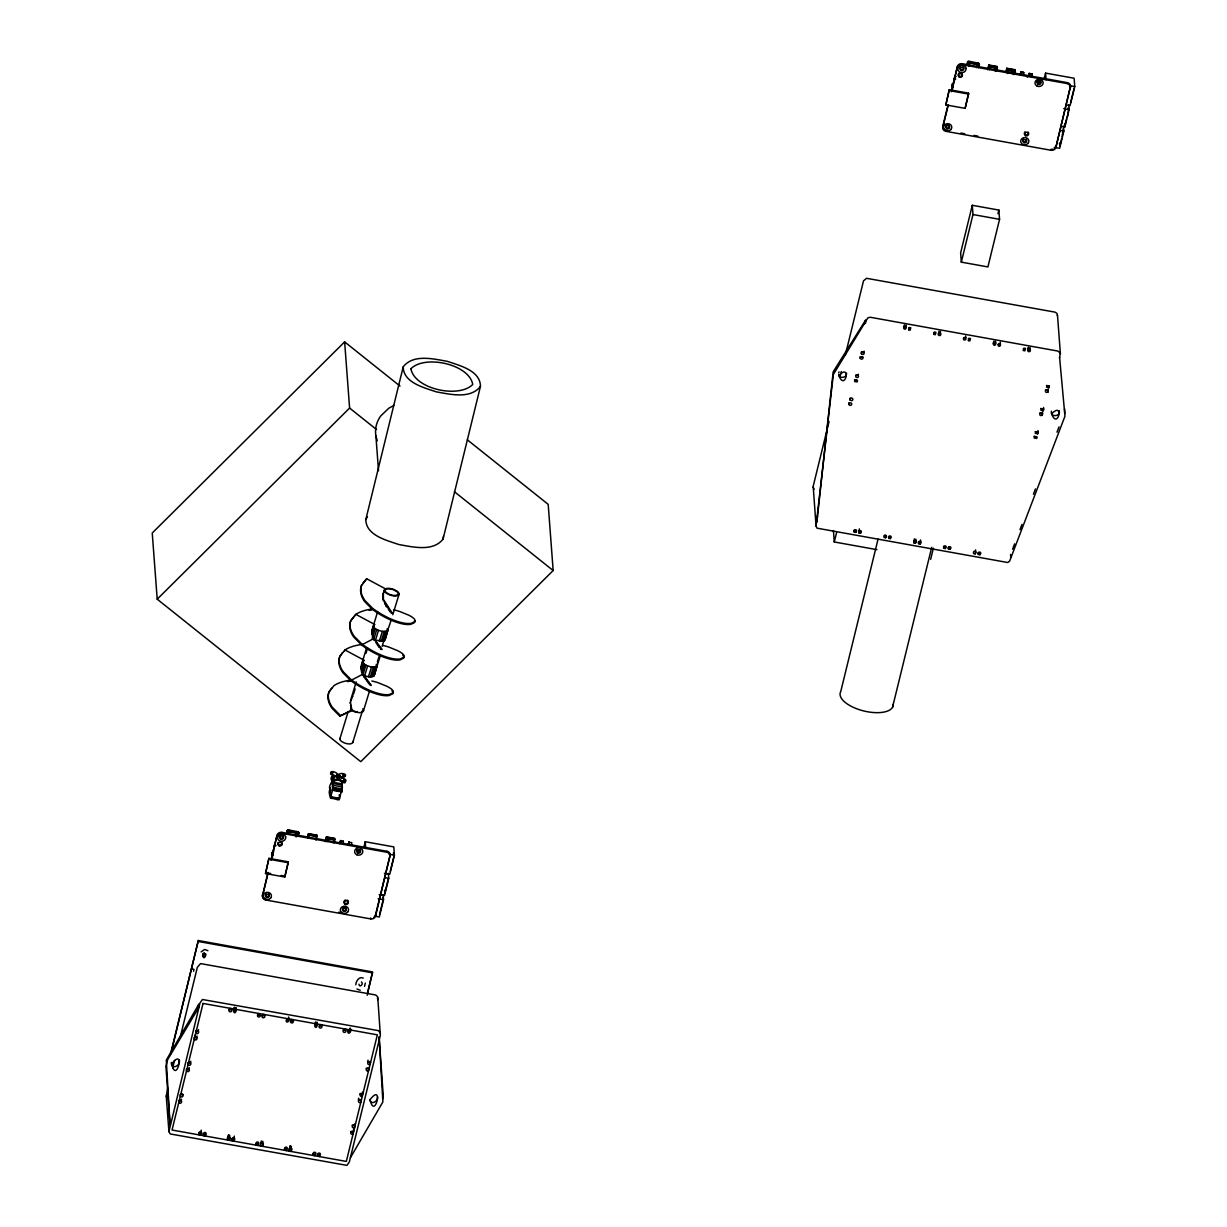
<?xml version="1.0" encoding="UTF-8"?>
<svg xmlns="http://www.w3.org/2000/svg" width="1227" height="1227" viewBox="0 0 1227 1227"><rect width="100%" height="100%" fill="white"/><g stroke="black" fill="none" stroke-linecap="round" stroke-linejoin="round"><path stroke-width="1.5" d="M272.532 854.682L272.593 855.449L273.023 854.13M331.704 688.255L328.867 692.442A31.304 19.203 22.6 0 0 332.103 708.378L339.818 716.154L351.996 710.648L350.431 702.304L352.824 695.571L352.517 696.568M360.999 669.006L361.091 666.414M377.671 611.644L373.361 625.755L374.158 627.657L371.996 634.712L372.256 629.834M383.131 600.386L382.824 595.248M392.073 612.871L383.422 599.389L383.361 593.009L383.054 594.006L384.741 589.712L386.674 588.439A7.837 3.344 17 0 1 393.959 589.512L397.195 591.245A7.5 3.19 17 0 1 398.729 594.911L396.643 595.862A7.837 3.344 17 0 1 389.358 594.788L386.122 593.055A7.5 3.19 17 0 1 384.572 589.389L385.416 588.807L366.689 578.761L361.459 585.678A31.304 19.203 22.6 0 0 364.695 601.613L372.41 609.374A32.761 11.319 30.3 0 0 410.892 624.313L414.557 622.518A31.304 6.779 12.4 0 0 414.496 620.709M1059.561 357.057L1064.959 416.214L1009.714 560.938L1007.796 562.533L817.044 528.177L816.047 526.046L813.194 486.291L829.069 421.505M816.047 526.046L833.348 374.48L867.888 317.778L870.326 317.272L1057.935 351.075L1060.281 353.1L1059.561 357.809M846.63 373.284C846.921 377.594 840.004 379.189 838.716 374.91M903.839 327.348L905.342 327.594L905.955 325.201C907.673 331.075 901.508 330.063 904.376 324.925M933.67 332.701L935.235 332.9M938.379 333.468L939.913 333.821L940.526 331.443M968.241 338.836L969.805 339.127M993.379 343.453L994.913 343.729L995.526 341.351C997.183 347.226 991.293 346.152 993.947 341.06M1023.241 348.836L1024.806 349.035M1035.143 431.628L1038.057 432.257L1037.674 433.791L1035.281 433.361L1035.695 431.827M1039.591 413.024L1042.076 413.591L1042.198 415.324C1038.241 416.965 1039.652 410.922 1042.582 413.775L1042.198 415.324M1040.726 408.453L1043.702 409.158L1043.333 410.708L1040.895 410.247L1041.355 408.744M1045.297 390.048L1047.72 390.508L1047.858 392.226C1043.978 393.76 1045.281 387.885 1048.226 390.692L1047.858 392.226M1046.462 385.447L1049.361 386.076L1048.993 387.609L1046.554 387.149L1046.999 385.646M1057.398 315.784L1056.999 313.437L1055.005 312.133L866.569 278.299L863.501 280.86L845.372 354.879M1051.401 411.214C1050.005 417.655 1061.094 416.674 1059.208 410.616M1064.76 413.622L1064.622 408.775M816.891 522.15L833.164 371.888L865.48 320.278L865.679 322.87M365.83 519.466C365.83 535.34 386.689 540.355 398.913 544.543C412.855 546.981 432.962 552.027 443.054 539.098L480.447 386.428C480.447 370.554 459.588 365.539 447.364 361.351C433.422 358.897 413.315 353.867 403.223 366.781L365.83 519.466L367.379 516.966M403.223 366.781C403.223 382.655 424.082 387.671 436.306 391.858C450.248 394.312 470.355 399.342 480.447 386.428M443.054 539.098L443.422 536.306M342.088 781.614L341.812 792.013C341.183 791.446 338.989 785.602 338.943 791.461L335.968 790.878C338.192 787.581 332.992 787.274 334.572 790.617L333.084 790.326L333.084 776.292L334.066 783.654L341.919 785.173L341.858 780.755M166.013 1066.278L167.624 1059.714L199.004 1007.106L198.789 1004.299L166.289 1060.128L170.078 1125.266L165.952 1066.677M229.173 1009.652L230.676 1009.867M257.716 1014.852L259.219 1015.005M262.225 1015.603L263.728 1015.818M290.768 1020.803L292.287 1020.971M314.833 1025.189L316.275 1025.404L317.103 1022.137C318.207 1029.698 312.778 1028.717 315.6 1021.861M343.376 1030.174L344.879 1030.435M347.87 1030.987L349.327 1031.355L350.155 1028.088C353.054 1032.981 345.477 1035.879 348.79 1029.698M355.815 984.775C355.876 981.186 359.189 976.155 363.238 978.026M365.324 983.072L364.526 986.339M350.569 1131.478L352.916 1132.122L353.054 1134.009C349.128 1135.588 350.677 1129.07 353.575 1131.892L353.437 1130.021M352.103 1125.266L354.465 1125.803L354.603 1127.674C350.707 1129.315 352.18 1122.751 355.124 1125.558L354.986 1123.687M377.671 999.76L377.517 996.615L375.692 994.99L200.584 963.594L197.363 967.275L180.492 1036.155M377.609 1096.769C378.345 1101.447 370.707 1105.711 369.756 1099.545M382.671 1099.116L383.161 1095.772M331.137 797.243C329.802 798.041 327.793 789.084 330.753 789.513M331.765 797.443L331.075 798.286L330.983 797.243M334.572 790.617L334.235 789.528M336.459 788.992L335.968 790.878M336.996 798.946L337.364 799.636L337.103 798.562M338.943 791.461L338.882 789.329M337.563 799.13L338.836 799.559L338.008 798.976M337.67 798.746L338.943 799.16L337.946 798.271M371.965 630.831L374.557 624.39L355.83 614.359L350.891 620.279A31.304 19.203 22.6 0 0 354.128 636.199L361.858 643.976A32.761 11.319 30.3 0 0 400.339 658.914L404.005 657.105A31.304 6.779 12.4 0 0 397.839 650.755L388.867 647.089A32.761 15.874 2.7 0 0 382.686 645.433M272.731 853.409L273.007 852.366M170.507 1054.116L198.314 940.542L372.609 971.953L367.21 995.235M171.427 1051.554L198.314 940.542M193.605 971.247L193.989 969.361L191.673 968.916M167.731 1088.272L166.243 1096.048L168.927 1131.662L170.262 1133.963L346.95 1165.359L349.342 1161.969L380.355 1035.373L377.778 997.566M172.746 1067.797L174.571 1060.358M197.884 1007.996L198.789 1004.299M181.489 1099.254L180.875 1101.125L178.621 1100.726L178.759 1102.598C181.719 1105.45 183.191 1098.748 179.28 1100.496M189.234 1067.613L188.713 1069.469L186.366 1069.07L186.504 1070.956C189.418 1073.809 190.967 1067.183 187.025 1068.84M190.783 1061.278L190.262 1063.134L187.915 1062.751L188.053 1064.622C190.967 1067.475 192.501 1060.849 188.575 1062.505M196.995 1035.956L196.412 1037.827L194.127 1037.428L194.265 1039.3C197.21 1042.152 198.682 1035.45 194.771 1037.198L194.633 1035.312M198.544 1029.637L197.93 1031.508L195.676 1031.094L195.814 1032.981C198.713 1035.849 200.246 1029.192 196.32 1030.864M230.093 1008.303C226.151 1012.321 233.345 1013.579 231.596 1008.579M201.228 1130.128L200.599 1135.174C204.357 1131.187 197.593 1129.837 199.096 1134.898L198.943 1133.027M268.928 858.333L265.507 873.547L284.771 877.014L288.268 862.734L288.207 861.799L268.928 858.333L265.507 873.547M233.682 1010.404L234.449 1007.244C231.366 1014.054 237.378 1015.066 235.952 1007.52L235.139 1010.787L233.744 1010.634M275.768 845.173L274.434 844.928L273.912 848.041M271.136 859.391L277.057 835.219A4.08 3.635 -4.3 0 1 281.919 832.366L386.919 851.277A4.08 3.635 -4.3 0 1 390.033 855.572L375.539 916.063A4.08 3.635 -4.3 0 1 370.677 918.916L265.676 899.989A4.08 3.635 -4.3 0 1 262.563 895.71L267.946 872.412M262.563 895.71L268.023 873.394M271.213 860.372L277.057 835.219M273.176 853.9L272.302 857.474L272.149 855.434M286.351 834.237L287.225 830.664A2.178 0.951 13.8 0 1 289.265 830.066L296.857 831.553A2.178 0.951 13.8 0 1 299.051 832.796L298.176 836.369M288.56 833.164L289.281 830.188A1.902 0.828 13.8 0 0 287.486 830.71A1.902 0.828 13.8 0 0 289.419 831.906M284.771 877.014L288.207 861.799M296.121 836.967L296.98 833.271A1.902 0.828 13.8 0 0 298.79 832.75A1.902 0.828 13.8 0 0 296.857 831.553M227.501 1138.165L228.268 1135.006M227.639 1140.052C225.829 1135.036 233.161 1136.309 229.142 1140.312L228.713 1134.684M258.636 1013.456C254.71 1017.474 261.888 1018.732 260.139 1013.717M229.004 1138.441L229.771 1135.282M263.145 1014.269C259.158 1018.257 266.443 1019.56 264.649 1014.53M234.28 1136.095L233.651 1141.125C237.302 1137.122 230.553 1135.819 232.148 1140.849L232.01 1138.978M307.716 836.829L308.483 833.654L316.995 835.188L316.305 839.59M307.808 838.056L308.483 833.654M308.514 837.98L309.173 834.069L316.351 835.372L316.428 836.293L309.25 835.004M315.83 839.943L316.995 835.188M325.262 841.645L326.428 836.875L334.94 838.409L334.25 842.826M325.753 841.293L326.428 836.875M326.382 840.28L327.118 837.305L334.296 838.608L334.358 839.529L327.87 838.654L327.118 837.305M326.459 841.216L327.195 838.24M327.149 841.63L327.87 838.654M287.195 1018.594C283.575 1024.714 291.75 1021.876 288.544 1016.984M332.992 842.688L333.729 839.713M260.553 1144.131L261.336 1140.957M260.691 1146.003C258.897 1140.987 266.213 1142.26 262.195 1146.263L262.839 1141.233M291.689 1019.407C287.762 1023.425 294.955 1024.683 293.192 1019.683M343.269 841.262L340.569 840.556L339.879 843.67L340.585 840.771M348.207 844.958L348.913 842.059L351.612 842.765M348.223 845.173L348.928 842.274M289.879 1146.11L289.25 1151.141C287.44 1146.125 294.756 1147.414 290.753 1151.417L290.324 1145.788M320.247 1024.545C316.305 1028.563 323.499 1029.821 321.75 1024.821M363.944 846.937L365.217 841.737L393.79 846.891L394.419 855.204L389.757 874.253L384.404 873.287M290.6 1149.546L291.382 1146.371M344.281 1028.886C340.354 1032.904 347.548 1034.162 345.784 1029.146M374.818 916.385A4.08 3.635 -4.3 0 0 375.462 915.081L390.033 855.572M379.572 914.406L383.069 900.127M388.315 878.701L384.818 892.995L384.618 890.219M390.293 871.262L393.79 856.967L393.468 852.658M383.146 894.79L383.514 899.728L379.296 916.983L375.723 916.339M388.392 873.363L388.76 878.302L384.542 895.557L379.174 894.59M367.594 992.428L372.164 973.809M358.729 1098.15L358.33 1099.99L360.661 1100.481L360.815 1102.352C356.904 1104.039 358.376 1097.413 361.321 1100.251M368.023 1060.174L367.625 1062.015L369.971 1062.505L370.109 1064.376C366.198 1066.002 367.717 1059.422 370.631 1062.26M361.536 1096.969L362.226 1094.147L359.971 1093.748M839.943 377.088L841.293 371.536M816.691 519.558L817.596 515.861M864.575 323.974L865.48 320.278M848.946 404.619L849.314 403.07C853.363 401.536 851.783 407.502 848.946 404.619L848.808 402.885M850.081 400.002L849.943 398.269C854.145 396.428 853.455 402.793 850.081 400.002L850.449 398.453M856.109 375.37L855.725 376.904C859.115 379.726 859.82 373.269 855.602 375.186M860.25 358.437L860.633 356.888C864.652 355.309 863.102 361.275 860.25 358.437L860.127 356.704L862.673 357.011M861.385 353.805L861.262 352.088C865.449 350.247 864.774 356.612 861.385 353.805L861.768 352.272M858.455 374.25L857.995 375.6M864.115 351.152L863.655 352.517M876.906 549.65L834.268 541.966L836.553 532.656M949.284 89.678L945.848 104.893L965.128 108.359L968.624 94.08L968.548 93.16L949.284 89.678L945.848 104.893M955.588 79.632L954.207 78.651L954.79 76.273L956.109 76.519M942.919 127.945A4.08 3.635 -4.3 0 1 942.827 126.074L947.842 105.614M951.477 90.737L957.397 66.565A4.08 3.635 -4.3 0 1 962.259 63.712L1067.26 82.623A4.08 3.635 -4.3 0 1 1070.373 86.918L1055.88 147.409A4.08 3.635 -4.3 0 1 1051.018 150.261L946.017 131.35A4.08 3.635 -4.3 0 1 942.903 127.056L942.827 126.074M942.903 127.056L948.364 104.74M951.554 91.718L957.397 66.565M953.088 87.04L953.808 81.427M966.692 65.583L967.566 62.025A2.178 0.951 13.8 0 1 969.621 61.411L977.198 62.899A1.902 0.828 13.8 0 1 979.131 64.095A1.902 0.828 13.8 0 1 977.336 64.632L976.6 67.608M854.207 532.089C852.704 528.316 858.9 529.389 855.771 532.365L854.207 532.089L854.069 530.355M969.023 66.243L969.759 63.267A1.902 0.828 13.8 0 1 967.827 62.071A1.902 0.828 13.8 0 1 969.621 61.534M859.36 528.898L858.915 532.932L860.495 533.208C863.44 530.233 857.688 529.144 858.915 532.932M968.548 93.16L965.128 108.359M978.517 67.715L979.391 64.157A2.178 0.951 13.8 0 0 977.198 62.776M987.674 69.755L988.839 65L997.336 66.534L996.661 70.936M988.149 69.402L988.839 65M988.793 68.405L989.514 65.43L996.692 66.718L996.125 67.838L990.281 66.779L989.545 69.755M988.855 69.326L989.514 65.43M989.483 68.835L990.204 65.859L996.079 67.224L990.204 65.859M878.057 539.128L840.725 691.614A27.224 11.871 13.8 0 0 864.084 711.031A27.224 11.871 13.8 0 0 893.225 704.221M995.404 70.813L996.125 67.838M995.373 71.319L996.155 68.145L997.428 67.761M885.633 537.748C888.547 534.727 882.688 533.73 884.053 537.457L885.633 537.748L885.495 536.015M888.777 538.316C887.259 534.527 893.517 535.632 890.342 538.592L888.777 538.316L888.639 536.582M939.084 332.885C935.925 335.83 942.167 336.95 940.649 333.161L939.084 332.885L938.946 331.152M972.29 205.292L960.634 252.9L961.324 262.133L987.904 266.934L999.56 219.326L998.87 210.078L972.29 205.292L972.98 214.541L961.324 262.133M1006.002 71.411L1006.769 68.237L1015.281 69.77L1014.591 74.172M1007.49 72.991L1007.459 68.666L1014.637 69.954L1013.977 73.85M1007.459 73.497L1008.241 70.322L1006.769 68.237M1013.318 74.54L1014.085 71.381L1015.373 70.997M1014.115 74.525L1015.281 69.77M1020.204 74.801L1020.91 71.902L1023.594 72.393L1023.778 74.801M1022.95 75.338L1023.594 72.393M914.36 538.806L913.916 542.84L915.495 543.132C918.44 540.141 912.643 539.082 913.916 542.84M1031.953 74.111L1029.269 73.635L1028.548 76.304L1029.254 73.405L1031.938 73.896L1032.122 76.304M915.925 539.098L915.495 543.132M965.787 337.686C967.06 341.413 961.308 340.416 964.223 337.41L965.787 337.686L965.664 335.968M1031.278 76.841L1031.938 73.896M997.965 213.743L998.87 210.078M918.624 543.684C917.121 539.911 923.364 541.015 920.204 543.975L918.624 543.684L918.502 541.966M920.633 539.941L920.204 543.975M1044.284 78.283L1045.557 73.099L1074.131 78.237L1074.76 86.565L1070.097 105.599L1066.524 104.955M892.55 707.243L931.722 547.319M930.664 559.328L933.394 548.162M943.778 548.224C942.259 544.435 948.517 545.54 945.342 548.5L943.778 548.224L943.64 546.49M948.486 549.067C946.968 545.294 953.226 546.398 950.066 549.359L948.486 549.067L948.364 547.349M1000.358 343.913C1001.6 347.624 996.017 346.689 998.793 343.637L1000.358 343.913L1000.235 342.195M1055.88 147.409L1070.373 86.918M1061.677 138.62L1059.929 145.768L1059.453 142.946M1062.107 136.841L1063.211 128.712M1065.174 124.341L1066.478 118.988M1066.923 117.194C1068.272 116.565 1068.778 104.402 1068.288 108.62M1070.634 102.608L1074.131 88.329M1063.487 126.136L1063.87 131.074L1059.637 148.329L1054.269 147.363M1061.309 126.258L1064.883 126.902L1069.116 109.648L1068.732 104.724M975.634 549.849L975.204 553.883L973.624 553.607C972.121 549.819 978.364 550.923 975.204 553.883M978.348 554.451C976.83 550.678 983.088 551.767 979.913 554.727L978.348 554.451L978.21 552.717M1028.655 349.02C1025.527 351.98 1031.708 353.069 1030.22 349.296L1028.655 349.02L1028.517 347.287C1025.404 350.247 1031.585 351.351 1030.097 347.578M1034.56 436.444L1034.116 437.962L1036.539 438.422L1036.922 436.873L1034.024 436.26M332.134 777.596L332.44 776.415L333.928 776.706L333.621 777.887M332.21 779.329C335.4 778.731 326.489 786.476 330.6 790.142M335.186 775.847C325.799 777.473 335.492 781.522 338.514 778.148C341.796 782.979 351.643 782.182 341.597 777.105C350.968 775.479 341.29 771.43 338.269 774.804C334.986 769.973 325.14 770.786 335.186 775.847L334.818 777.228L330.6 774.053L330.815 772.872M331.275 796.952L332.425 798.133L330.492 797.887L332.946 788.501L333.084 790.326M334.219 789.651L334.572 788.608M337.364 799.636L332.241 798.225M334.526 790.065L334.833 788.9M331.259 778.67C329.634 781.599 337.364 780.893 338.161 779.513L338.514 778.148M338.897 790.909L339.204 789.743M340.324 791.737L340.845 789.713M337.471 799.237L339.219 799.575L341.367 791.369L332.64 789.682L331.965 780.587M372.241 638.531L375.263 628.638L374.158 627.657M343.269 671.798A31.304 19.203 22.6 0 1 340.032 655.862L344.956 649.942L363.683 659.988L362.149 662.887M373.714 624.988L373.008 627.304M366.674 647.641L362.502 661.353L364.404 664.236L367.625 665.97L364.603 675.862L370.293 677.028L373.99 675.97L380.033 656.568M375.263 628.638L378.483 630.371L375.477 640.264L384.02 640.969L390.892 620.985M344.664 650.939L344.956 649.942A32.761 15.874 2.7 0 1 361.137 644.604M366.689 578.761L362.64 583.469M339.818 716.154L352.302 709.651M391.965 690.832A31.304 6.779 12.4 0 1 392.839 693.684L389.158 695.494A32.761 11.319 30.3 0 1 350.677 680.556L363.161 674.052L371.183 685.556M402.824 655.249A31.304 6.779 12.4 0 1 403.698 658.101L400.033 659.911A32.761 11.319 30.3 0 1 361.551 644.973L374.02 638.469L382.042 649.604M350.462 700.77L356.213 681.936M361.336 665.187L362.855 660.571M372.502 628.592L372.195 629.589L374.557 624.39L374.25 625.387M383.867 591.705L384.174 590.724M350.124 703.286L350.431 702.304M360.983 667.703L362.655 662.258M371.842 632.12L373.514 626.675M382.717 596.521L383.023 595.524M339.864 738.884L347.947 712.381M353.545 694.068L355.124 688.868M363.391 660.97L363.683 659.988L361.29 666.706L363.161 674.052M365.999 653.27L367.579 648.055M385.109 589.804L385.416 588.807M350.585 704.896L351.397 709.559L353.744 711.445A7.837 3.344 17 0 0 361.029 712.519L363.131 711.568A7.5 3.19 17 0 0 362.686 708.884M361.137 670.295L363.299 663.24M382.87 599.113L383.161 598.116M350.907 708.393L351.213 707.396M362.256 673.96L364.404 664.236M383.806 600.632L386.674 607.074M365.968 678.316L365.661 679.313L362.855 675.049L365.876 665.157M374.388 640.509L373.714 639.466L376.735 629.574M384.588 603.868L384.879 602.886M364.22 677.181L364.526 676.184M375.385 640.601L376.536 643.73L376.842 642.733M385.953 606L386.26 605.003M387.701 607.15L388.821 610.156L389.128 609.159M367.394 680.341L367.103 681.322L366.398 680.341M368.453 676.875L371.474 666.997L376.168 666.675L377.21 664.39L374.342 675.203M378.269 644.742L377.962 645.739L377.256 644.758M379.327 641.292L382.333 631.399L387.042 631.077L388.069 628.807L385.201 639.604M370.293 677.028L373.315 667.135M369.02 683.853L368.729 682.105M379.588 646.506L379.281 647.503L378.637 646.66M381.152 641.445L384.174 631.552M390.447 610.923L390.155 611.92L389.511 611.077M371.888 676.921L374.91 667.028M382.747 641.338L385.769 631.445M369.557 684.497L369.864 683.516M380.416 648.914L380.723 647.917M391.29 613.316L391.597 612.334M352.824 742.335L362.532 710.54M377.364 661.936L378.959 656.721M382.134 646.307L384.25 639.359M370.738 684.467L370.033 685.049M373.146 676.568L376.168 666.675M381.597 648.884L380.891 649.451M384.02 640.969L387.042 631.077M373.99 675.97L377.011 666.077M384.849 640.387L387.87 630.494M363.483 710.786L369.204 692.028M392.793 614.742L399.097 594.129M953.256 84.003L953.088 86.534M202.915 954.008C201.151 957.627 206.642 957.52 205.799 953.992M182.624 1094.622L180.17 1094.392L180.308 1096.263C183.206 1099.177 184.74 1092.429 180.829 1094.162M287.762 1020.204L286.366 1020.128M320.814 1026.171L319.434 1026.079M1012.597 549.175L1014.606 543.852M1019.99 529.681L1022.014 524.358M1033.441 494.22L1035.465 488.913M1056.984 432.195L1059.008 426.873M838.654 372.885L839.038 371.919M856.952 380.201L854.467 379.803M910.081 328.407L908.64 328.269M965.097 338.269L963.532 338.069M999.652 344.542L998.18 344.388M350.385 1157.751L382.885 1101.923L379.097 1036.784L383.223 1095.374M342.563 652.657L339.726 656.859A31.304 19.203 22.6 0 0 342.962 672.779L350.692 680.556M338.606 790.372L340.278 791.185M201.167 951.907L204.633 949.453L207.9 950.695M203.191 953.532L204.342 952.704M400.017 386.091L344.634 341.888L152.24 533.024L157.209 599.19L360.769 761.676L553.162 570.54L548.193 504.358L467.364 439.849M157.209 599.19L349.603 408.054L344.634 341.888M340.4 779.789L338.805 780.203A2.623 1.135 14.7 0 1 337.057 779.866L336.643 779.697M393.806 405.447L388.76 408.269L380.753 415.938A31.994 28.497 -4.3 0 0 375.891 435.8L378.514 470.708M1027.214 77.04L1028.548 76.304M339.434 777.335L336.888 776.921L338.805 777.289M334.327 789.421L335.922 790.341M332.134 798.608L331.627 797.366M336.858 775.203L337.44 775.004A1.84 0.798 14.7 0 1 339.404 775.387L339.818 775.633A2.454 1.058 14.7 0 1 340.094 777.013L339.542 777.166A1.84 0.798 14.7 0 1 337.578 776.783L336.98 776.4A2.454 1.058 14.7 0 1 336.888 775.157L337.057 775.096A2.255 0.982 14.7 0 1 339.219 775.495L340.416 776.262A3.037 1.319 14.7 0 1 340.508 777.504L339.342 777.826A2.255 0.982 14.7 0 1 337.272 777.32L336.351 776.706A3.037 1.319 14.7 0 1 336.275 775.449L337.241 775.05M341.244 778.47L345.247 776.139M1014.714 70.875L1008.226 70.016M317.087 836.415L308.575 834.881M335.032 839.651L326.52 838.118M342.885 775.694L344.02 776.154L343.054 776.262M339.419 779.528L338.759 779.574A2.224 0.966 14.7 0 1 337.272 779.283L336.919 779.145M360.232 990.25L356.965 988.993M338.115 798.593L338.606 798.716M1020.925 72.132L1023.609 72.608M996.155 68.145L988.931 66.227M1008.241 70.322L1014.085 71.381M957.474 67.546A4.08 3.635 -4.3 0 1 962.336 64.694L1067.337 83.62A4.08 3.635 -4.3 0 1 1070.45 87.899M1069.407 85.599L1074.76 86.565M954.207 78.651L955.526 78.896M1063.748 108.682L1069.116 109.648M949.345 90.614L968.624 94.08M1060.281 130.43L1063.87 131.074M960.94 133.068L964.698 133.743M974.069 135.43L977.812 136.105M972.98 214.541L999.56 219.326M904.514 326.643L906.078 326.934M994.085 342.793L995.649 343.069M277.133 836.201A4.08 3.635 -4.3 0 1 281.995 833.348L386.996 852.259A4.08 3.635 -4.3 0 1 390.109 856.553M389.066 854.253L394.419 855.204M275.83 845.909L274.434 844.928M385.186 877.658L388.76 878.302M269.004 859.253L288.268 862.734M267.195 872.934L270.692 873.563M281.198 875.449L284.71 876.093M382.87 897.351L382.701 898.701M378.146 898.747L383.514 899.728M338.729 912.182L342.471 912.857M198.391 941.492L372.686 972.888M369.082 1068.594C366.321 1065.757 364.526 1072.306 368.56 1070.711L368.422 1068.824L366.167 1068.426M334.235 782.412L342.088 783.93M333.775 785.387L342.502 787.074M333.253 787.335L341.98 789.022M334.695 788.838L339.925 789.866M333.391 789.16L334.879 789.436M339.25 790.295L336.229 789.16M342.118 790.848L340.585 790.019M382.333 631.399L378.483 630.371M371.474 666.997L367.625 665.97M330.661 790.449L329.772 790.096M331.183 797.351L331.95 797.627M375.477 640.264L373.714 639.466M364.603 675.862L362.855 675.049M351.229 709.605L354.036 711.108A6.825 2.914 17 0 0 357.394 711.997M350.508 709.712L351.996 710.648M338.161 779.513C338.591 780.173 345.799 785.173 345.462 781.63M349.603 408.054L376.551 429.557M454.373 491.69L553.162 570.54M361.551 644.973L353.836 637.196A31.304 19.203 22.6 0 1 350.585 621.261L355.83 614.359A32.761 15.874 2.7 0 1 371.996 609.021M340.124 715.157L332.41 707.381A31.304 19.203 22.6 0 1 329.173 691.461L334.097 685.54A32.761 15.874 2.7 0 1 350.278 680.203M361.459 981.953C364.158 983.901 359.143 988.395 358.99 984.207M167.593 1098.334L166.243 1096.048M814.114 489.236L813.118 487.104M343.269 671.798L350.983 679.559A32.761 11.319 30.3 0 0 389.465 694.513L393.146 692.703A31.304 6.779 12.4 0 0 386.98 686.338L378.008 682.672A32.761 15.874 2.7 0 0 371.827 681.016M367.778 682.258L368.422 683.102M384.404 637.718L385.063 638.7M373.545 673.301L374.189 674.283M374.02 638.469L372.149 631.123M373.131 638.377L372.256 635.985M361.398 671.568L361.781 672.795M380.462 1033.195L378.376 1030.619L202.44 999.514L200.032 1002.888L168.927 1131.662M375.891 435.8L377.256 440.83M1067.26 82.623L1067.337 83.62M1064.637 123.62L1064.883 126.902M1045.557 73.099L1046.064 79.755M1051.018 150.261L1050.941 149.28A4.08 3.635 -4.3 0 0 1053.057 149.157M1057.475 314.971L1060.404 353.913M1029.254 73.405L1029.438 75.813M1048.855 385.891L1048.993 387.609M1048.103 388.959L1048.226 390.692M1020.91 71.902L1021.094 74.31M1043.579 407.441L1043.702 409.158M1043.195 408.974L1043.333 410.708M1042.444 412.057L1042.582 413.775M1037.919 430.539L1038.057 432.257M1037.551 432.073L1037.674 433.791M1036.416 436.689L1036.539 438.422M1010.573 554.481L1010.772 557.073M962.259 63.712L962.336 64.694M952.489 86.795L952.643 88.819M979.79 553.009L979.913 554.727M945.94 130.353L946.017 131.35M949.928 547.625L950.066 549.359M945.219 546.782L945.342 548.5M890.219 536.874L890.342 538.592M860.357 531.49L860.495 533.208M855.648 530.647L855.771 532.365M833.409 530.539L834.268 541.966M386.919 851.277L386.996 852.259M375.462 915.081L375.539 916.063M365.217 841.737L365.723 848.394M370.6 917.919L370.677 918.916M351.597 842.55L351.766 844.943M348.913 842.059L349.097 844.467M341.673 790.203L341.812 792.013M362.732 1092.045L362.87 1093.917C360.109 1091.018 358.315 1097.582 362.364 1096.018L362.226 1094.147M343.253 841.047L343.437 843.44M339.25 794.774L339.526 798.409L330.799 796.706L330.109 787.611M339.143 798.67L339.219 799.575M340.569 840.556L340.753 842.964M330.416 796.967L330.492 797.887M319.158 1154.684L319.296 1156.555C323.008 1152.536 316.29 1151.279 317.793 1156.294L317.655 1154.408M314.649 1153.871L314.787 1155.742C318.545 1151.693 311.704 1150.527 313.284 1155.481L313.146 1153.595M281.919 832.366L281.995 833.348M273.452 850.081L273.606 852.121M286.106 1148.733L286.244 1150.604C289.863 1146.631 283.299 1145.328 284.741 1150.328L284.603 1148.457M265.676 899.989L265.599 899.008A4.08 3.635 -4.3 0 1 262.486 894.713M257.547 1143.579L257.685 1145.466C261.305 1141.417 254.771 1140.236 256.182 1145.19L256.044 1143.319M204.955 1134.116L205.108 1135.987C208.713 1132.015 202.072 1130.634 203.605 1135.711L203.452 1133.84M179.203 1059.699C181.305 1065.696 170.936 1070.573 171.351 1062.459M979.391 64.157A2.178 0.951 13.8 0 1 977.336 64.755M969.759 63.39A2.178 0.951 13.8 0 1 967.566 62.025M945.434 130.231A4.08 3.635 -4.3 0 1 943.118 128.39M1055.803 146.427A4.08 3.635 -4.3 0 1 1054.453 148.452M963.149 66.764A1.84 1.641 -4.3 0 1 962.904 69.356A1.84 1.641 -4.3 0 1 960.158 68.528M960.112 67.669A1.84 1.641 -4.3 0 1 960.542 66.918M958.072 66.825A4.08 3.635 -4.3 0 1 960.174 64.724M961.186 64.418A4.08 3.635 -4.3 0 1 962.781 64.433M1039.836 80.415A1.84 1.641 -4.3 0 1 1040.695 82.485A1.84 1.641 -4.3 0 1 1038.441 83.467A1.84 1.641 -4.3 0 1 1037.198 81.565M1037.367 81.166A1.84 1.641 -4.3 0 1 1038.441 80.338M1039.867 78.313A4.08 3.635 -4.3 0 1 1041.738 79.157M1026.263 139.295A1.84 1.641 -4.3 0 1 1025.833 141.488A1.84 1.641 -4.3 0 1 1023.364 141.335A1.84 1.641 -4.3 0 1 1023.364 139.126M949.376 125.798A1.84 1.641 -4.3 0 1 947.474 127.945A1.84 1.641 -4.3 0 1 946.002 125.583M946.63 124.955A1.84 1.641 -4.3 0 1 949.177 125.399M943.64 125.599A4.08 3.635 -4.3 0 1 944.284 124.28M961.247 72.914A2.04 1.825 -4.3 0 1 962.198 75.215A2.04 1.825 -4.3 0 1 959.698 76.289A2.04 1.825 -4.3 0 1 958.302 74.187M958.793 73.344A2.04 1.825 -4.3 0 1 959.207 73.022M1028.18 132.056A2.04 1.825 -4.3 0 1 1027.705 134.479A2.04 1.825 -4.3 0 1 1024.959 134.326A2.04 1.825 -4.3 0 1 1024.959 131.856M376.275 664.252A6.534 2.791 17 0 1 376.106 665.724M363.453 661.598A6.534 2.791 17 0 1 363.759 660.924M361.75 584.681A31.304 19.203 22.6 0 0 365.002 600.616L372.717 608.393A32.761 11.319 30.3 0 0 411.198 623.331L414.864 621.522A31.304 6.779 12.4 0 0 408.714 615.156L399.741 611.506A32.761 15.874 2.7 0 0 393.545 609.85M369.143 610.402A32.761 15.874 2.7 0 1 371.704 610.018M347.41 681.583A32.761 15.874 2.7 0 1 349.971 681.2M387.149 628.669A6.534 2.791 17 0 1 386.965 630.141M352.686 741.537A6.534 2.791 17 0 1 352.517 743.01L350.692 743.838A6.825 2.914 17 0 1 344.342 742.902L341.52 741.399A6.534 2.791 17 0 1 340.17 738.194M299.051 832.796A2.178 0.951 13.8 0 1 296.995 833.409M289.419 832.044A2.178 0.951 13.8 0 1 287.225 830.664M374.097 917.106A4.08 3.635 -4.3 0 1 373.668 917.382M283.314 836.124A1.84 1.641 -4.3 0 1 281.643 838.286A1.84 1.641 -4.3 0 1 279.771 836.323M280.201 835.572A1.84 1.641 -4.3 0 1 282.793 835.418M277.547 837.351A4.08 3.635 -4.3 0 1 277.931 835.035M279.357 833.608A4.08 3.635 -4.3 0 1 280.323 833.194M281.366 833.01A4.08 3.635 -4.3 0 1 283.897 833.624M360.201 849.636A1.84 1.641 -4.3 0 1 358.729 852.167A1.84 1.641 -4.3 0 1 357.011 849.805M357.41 847.09A4.08 3.635 -4.3 0 1 360.523 847.274M345.216 907.382A1.84 1.641 -4.3 0 1 346.075 909.452A1.84 1.641 -4.3 0 1 343.821 910.419A1.84 1.641 -4.3 0 1 342.578 908.532M343.008 907.765A1.84 1.641 -4.3 0 1 343.821 907.305M268.514 893.731A1.84 1.641 -4.3 0 1 268.069 896.431A1.84 1.641 -4.3 0 1 265.446 895.066M265.645 894.238A1.84 1.641 -4.3 0 1 265.922 893.885M281.673 842.182A2.04 1.825 -4.3 0 1 280.047 845.004A2.04 1.825 -4.3 0 1 278.146 842.382M348.069 901.124A2.04 1.825 -4.3 0 1 346.735 903.44A2.04 1.825 -4.3 0 1 344.173 902.29M344.127 901.354A2.04 1.825 -4.3 0 1 345.493 899.989M347.057 900.081A2.04 1.825 -4.3 0 1 347.839 900.71M337.195 775.74L339.787 776.43L337.21 775.663M271.596 854.513C272.241 856.247 272.517 848.517 271.596 854.513M951.953 85.859C952.581 87.623 952.796 80 951.953 85.859M838.854 375.477C844.958 392.057 851.906 362.394 838.854 375.477M857.458 380.554L857.044 381.934L854.606 381.52L854.974 379.987L857.458 380.554M908.655 329.802L910.189 330.17L910.787 327.778L909.222 327.502L908.655 329.802M933.793 334.342L935.327 334.695L935.94 332.318L934.361 332.026L933.793 334.342M968.364 340.569L969.897 340.922L970.511 338.545L968.931 338.253L968.364 340.569M1023.364 350.477L1024.898 350.83L1025.511 348.453L1023.932 348.161L1023.364 350.477M1051.6 413.806C1057.705 430.386 1064.653 400.723 1051.6 413.806M410.922 368.744C414.542 389.143 458.837 398.652 472.748 384.465C469.128 364.051 424.833 354.557 410.922 368.744M171.765 1063.886C176.274 1085.404 185.752 1045.787 171.765 1063.886M202.808 955.48C204.434 962.919 207.639 949.192 202.808 955.48M370.109 1099.622C374.618 1121.125 384.097 1081.524 370.109 1099.622M331.98 772.289L333.253 772.719L332.134 772.166M332.41 778.087L333.698 778.501L332.471 778.01M343.085 774.452L344.358 774.881L343.085 774.452M343.514 780.234L344.802 780.663L343.514 780.234M203.038 1003.441L172.041 1130.021L346.336 1161.432L377.349 1034.836L203.038 1003.441M358.1 850.372L357.809 851.569L359.112 851.799L359.404 850.618L358.1 850.372M1038.441 81.734L1038.149 82.915L1039.453 83.145L1039.744 81.964L1038.441 81.734M288.084 831.293L297.977 833.225L288.084 831.293M968.425 62.638L978.318 64.571L968.425 62.638M270.707 897.98L270.369 898.363A4.08 3.635 -4.3 0 1 263.529 897.259A4.08 3.635 -4.3 0 1 267.885 892.336A4.08 3.635 -4.3 0 1 270.707 897.98M951.048 129.326L950.71 129.709A4.08 3.635 -4.3 0 1 943.87 128.62A4.08 3.635 -4.3 0 1 948.226 123.682A4.08 3.635 -4.3 0 1 951.048 129.326M347.793 911.876L347.456 912.244A4.08 3.635 -4.3 0 1 340.554 911.001L340.431 910.541A4.08 3.635 -4.3 0 1 345.324 906.262A4.08 3.635 -4.3 0 1 347.793 911.876M1028.134 143.222L1027.812 143.59A4.08 3.635 -4.3 0 1 1020.895 142.347L1020.772 141.887A4.08 3.635 -4.3 0 1 1025.665 137.623A4.08 3.635 -4.3 0 1 1028.134 143.222M386.214 589.236L385.477 589.742A6.534 2.791 17 0 0 386.827 592.932L389.649 594.451A6.825 2.914 17 0 0 395.999 595.386L397.824 594.558A6.534 2.791 17 0 0 396.474 591.353L393.668 589.85A6.825 2.914 17 0 0 387.318 588.914L386.214 589.236M1013.993 70.138L1008.149 69.08L1013.993 70.138M315.707 835.556L309.864 834.498L315.707 835.556M333.652 838.793L327.808 837.734L333.652 838.793M966.002 68.283L965.864 67.822A4.08 3.635 -4.3 0 0 959.085 66.457A4.08 3.635 -4.3 0 0 960.756 72.485A4.08 3.635 -4.3 0 0 966.002 68.283M285.661 836.937L285.523 836.477A4.08 3.635 -4.3 0 0 278.744 835.112A4.08 3.635 -4.3 0 0 280.416 841.124A4.08 3.635 -4.3 0 0 285.661 836.937M961.14 70.46A1.84 1.641 -4.3 0 0 963.808 68.881A1.84 1.641 -4.3 0 0 960.986 67.623A1.84 1.641 -4.3 0 0 961.14 70.46M1038.226 84.341A1.84 1.641 -4.3 0 0 1040.91 82.776A1.84 1.641 -4.3 0 0 1038.073 81.503A1.84 1.641 -4.3 0 0 1038.226 84.341M1037.198 86.135A4.08 3.635 -4.3 0 0 1043.149 82.638A4.08 3.635 -4.3 0 0 1036.861 79.847A4.08 3.635 -4.3 0 0 1037.198 86.135M1023.947 142.654A1.84 1.641 -4.3 0 0 1026.631 141.09A1.84 1.641 -4.3 0 0 1023.793 139.832A1.84 1.641 -4.3 0 0 1023.947 142.654M946.861 128.774A1.84 1.641 -4.3 0 0 949.529 127.194A1.84 1.641 -4.3 0 0 946.707 125.936A1.84 1.641 -4.3 0 0 946.861 128.774M959.437 77.163A2.04 1.825 -4.3 0 0 962.413 75.414A2.04 1.825 -4.3 0 0 959.284 74.019A2.04 1.825 -4.3 0 0 959.437 77.163M1025.603 135.676A2.04 1.825 -4.3 0 0 1028.579 133.927A2.04 1.825 -4.3 0 0 1025.435 132.531A2.04 1.825 -4.3 0 0 1025.603 135.676M280.784 839.099A1.84 1.641 -4.3 0 0 283.468 837.535A1.84 1.641 -4.3 0 0 280.646 836.262A1.84 1.641 -4.3 0 0 280.784 839.099M357.885 852.995A1.84 1.641 -4.3 0 0 360.554 851.415A1.84 1.641 -4.3 0 0 357.732 850.158A1.84 1.641 -4.3 0 0 357.885 852.995M356.842 854.79A4.08 3.635 -4.3 0 0 362.809 851.293A4.08 3.635 -4.3 0 0 356.52 848.486A4.08 3.635 -4.3 0 0 356.842 854.79M343.606 911.308A1.84 1.641 -4.3 0 0 346.275 909.728A1.84 1.641 -4.3 0 0 343.453 908.471A1.84 1.641 -4.3 0 0 343.606 911.308M266.504 897.412A1.84 1.641 -4.3 0 0 269.188 895.848A1.84 1.641 -4.3 0 0 266.366 894.59A1.84 1.641 -4.3 0 0 266.504 897.412M279.096 845.817A2.04 1.825 -4.3 0 0 282.072 844.069A2.04 1.825 -4.3 0 0 278.928 842.658A2.04 1.825 -4.3 0 0 279.096 845.817M345.247 904.33A2.04 1.825 -4.3 0 0 348.238 902.581A2.04 1.825 -4.3 0 0 345.094 901.185A2.04 1.825 -4.3 0 0 345.247 904.33"/></g></svg>
